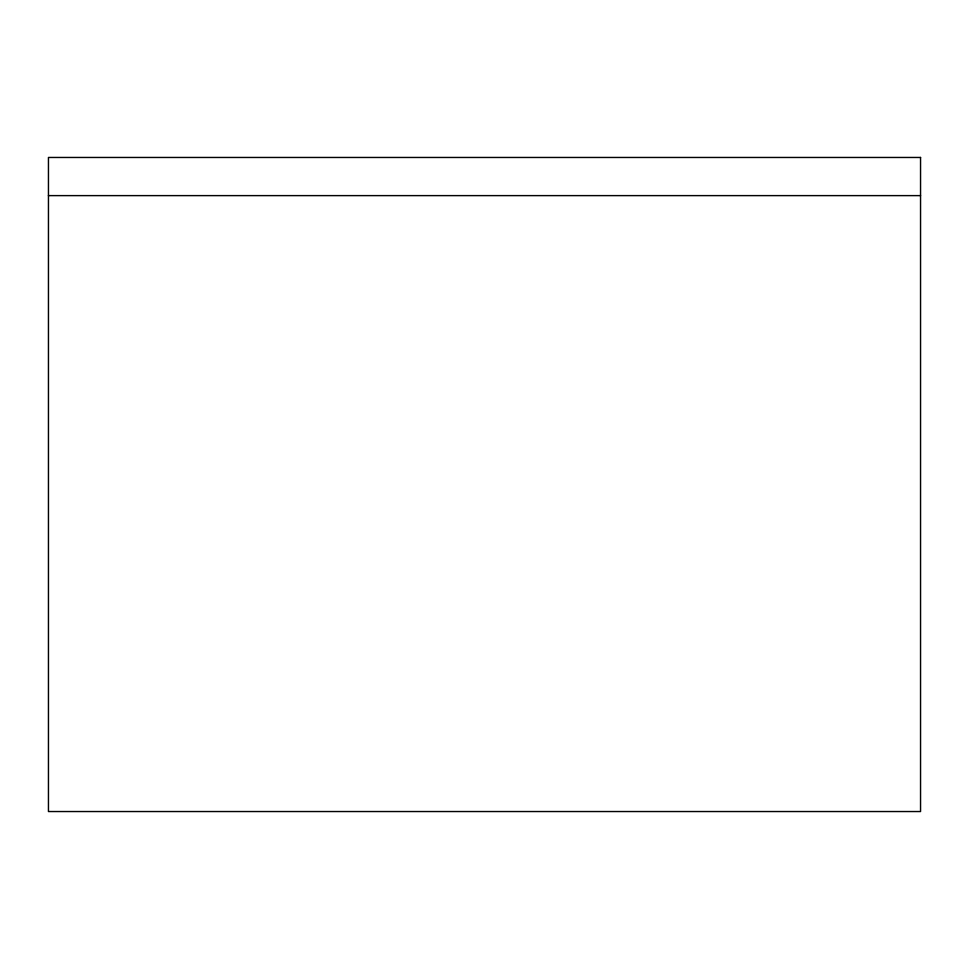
<?xml version="1.0" encoding="UTF-8"?>
<svg xmlns="http://www.w3.org/2000/svg" width="969" height="969" viewBox="0 0 969 969"><rect width="100%" height="100%" fill="white"/><g stroke="black" fill="none" stroke-linecap="round" stroke-linejoin="round"><path stroke-width="1.45" d="M48.45 195.617L920.55 195.617M920.55 157.463L48.45 157.463L48.45 811.537L920.55 811.537L920.55 157.463"/></g></svg>
